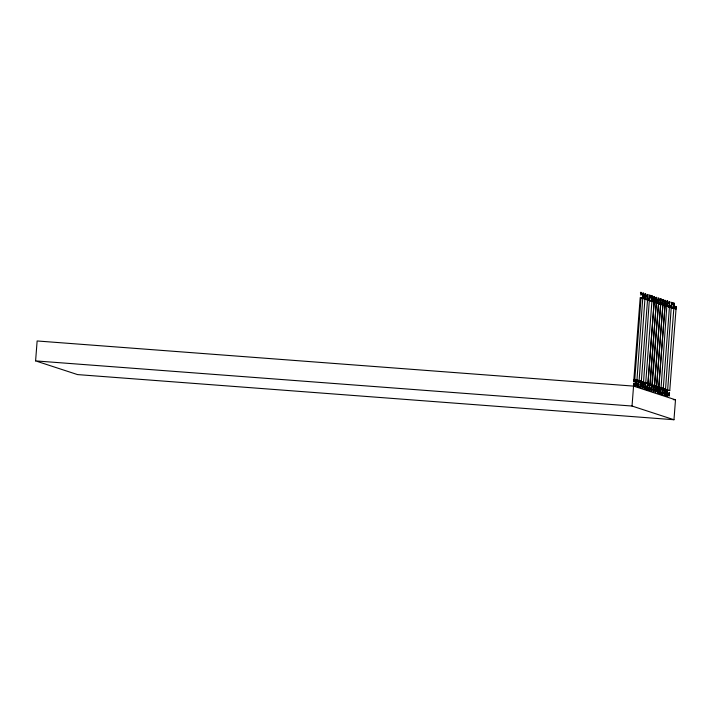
<?xml version="1.0" encoding="UTF-8"?>
<svg xmlns="http://www.w3.org/2000/svg" width="712" height="712" viewBox="0 0 712 712"><rect width="100%" height="100%" fill="white"/><g stroke="black" fill="none" stroke-linecap="round" stroke-linejoin="round"><path stroke-width="1.07" d="M634.739 380.048L633.929 381.196L634.339 381.392L633.867 380.795C633.903 379.176 633.395 381.258 634.695 380.555M635.611 383.706C636.902 382.433 636.359 384.97 635.62 383.501M637.703 384.177L638.255 384.774L638.789 384.364M642.651 296.69L642.589 297.34M644.316 297.758C646.122 297.046 644.307 298.186 644.547 298.088L645.348 298.15L645.268 296.77L644.369 297.678M645.455 295.658C646.71 294.216 643.434 295.435 645.036 294.982M644.672 383.919L645.375 382.994L645.446 384.373L644.645 384.311C645.134 384.711 645.918 383.029 644.413 383.964M646.87 298.195L646.638 298.364M647.644 296.29C645.259 296.094 648.792 294.848 647.324 296.379L646.71 295.774L647.795 295.524L647.511 296.904L646.816 295.863M649.041 298.782C649.869 300.526 649.05 297.865 648.997 299.458M648.988 385.512L649.415 385.94L650.029 385.415L649.086 384.934C648 386.091 650.821 385.468 649.148 385.005M651.355 297.224C652.575 296.815 651.489 297.981 651.311 297.705L651.889 298.337L652.174 296.957L651.088 297.393L651.667 296.984M651.16 388.458L651.026 388.992L651.827 389.046L651.889 388.245L651.088 388.182C649.851 389.428 652.94 388.716 651.249 388.343M653.287 300.802L653.785 300.01L654.31 300.615L653.554 301.559L653.981 301.425L653.331 300.295M653.714 298.017C654.862 297.385 653.696 298.96 653.758 298.301M653.883 386.322C654.648 386.287 651.978 387.506 654.319 386.901M655.396 301.203C657.221 300.42 655.592 302.689 655.761 301.123M655.556 390.265C655.334 388.663 656.411 391.235 655.85 389.687M655.503 387.408C657.256 386.785 655.761 388.556 655.529 387.453M659.81 302.618C661.501 302.262 659.704 303.205 660.051 302.965M659.899 389.046L660.905 389.375M662.418 300.838L662.507 300.651M661.893 392.294C663.459 391.262 662.311 393.166 661.973 392.196M664.403 304.255L665.124 304.54L664.981 303.775L664.394 304.282L665.186 304.576L664.91 303.641L664.438 304.585L665.435 304.255M664.243 301.479L665.257 302.057L665.186 300.678L664.563 301.755M664.848 392.606C663.059 392.339 665.106 394.056 664.946 392.713M664.26 390.434C664.323 389.767 664.625 391.111 664.625 390.212M666.236 304.727L667.028 305.875L667.18 303.917L666.316 304.825L666.708 305.19M669.013 302.725L668.835 303.428L669.636 303.49L669.698 302.68L668.897 302.618C667.634 303.766 670.651 303.321 669.191 302.707M668.372 394.199C668.381 395.516 670.099 393.131 668.55 394.715L669.129 395.347L669.413 393.967L668.354 394.404M670.864 306.222C671.345 307.664 671.665 304.807 670.829 306.667L671.834 306.338L671.309 305.733L670.864 306.365M673.196 307.255L673.125 306.863M673.018 304.549L673.837 304.068L673.801 304.852M636.804 381.125C636.884 382.033 635.175 380.333 636.706 380.973M637.908 384.364L638.352 383.839M639.02 382.095L639.029 381.596M640.284 382.549C642.099 381.926 639.607 383.341 640.052 382.406M641.174 294.181L641.138 293.397M640.453 384.685L640.551 385.53L641.023 384.836M642.491 297.073L642.598 296.744M642.642 294.501C643.603 295.934 643.248 292.819 642.642 294.724M642.304 385.762C642.215 384.596 643.79 386.839 642.42 385.557M644.582 386.483L644.609 386.402M645.757 295.266L645.384 294.759L644.867 295.204M646.745 387.266C647.689 385.913 647.253 388.423 646.754 387.31M647.6 298.817L647.626 298.275M647.617 385.014L647.751 384.542M649.745 388.245L649.709 387.613M652.236 386.162C650.839 385.05 651.943 387.088 652.139 386.509L651.373 386.011M653.981 389.784L653.99 388.975M655.716 298.8C657.674 298.292 654.577 299.485 655.734 298.675M655.823 387.435L656.197 387.933M658.885 299.378L658.306 299.948L658.262 299.12M658.075 391.253L658.146 390.363L658.306 391.235M657.835 388.387L658.627 388.494L658.288 387.871M660.104 300.286C661.208 298.613 660.692 301.915 660.229 299.992M660.7 391.52L660.291 391.039L659.828 391.627L660.496 391.867L659.552 391.502L660.344 390.479L660.594 391.912L659.695 391.449M660.638 389.437L660.763 388.592L660.211 389.286M663.014 389.704L662.231 389.865L662.854 389.366M664.563 393.389L664.118 392.873L664.643 392.339L664.972 393.344C663.308 393.665 665.818 394.59 664.625 394.217M665.373 301.666C663.913 300.17 665.115 303.428 665.257 301.31M666.557 304.807C667.215 306.302 667.642 303.428 666.218 304.887M666.485 393.692C668.257 392.641 666.067 395.053 666.512 393.549M666.379 390.995L667.126 392.098L667.278 390.14L666.619 390.657C665.88 392.267 668.417 390.55 666.672 390.977M667.66 302.475L667.518 302.048M668.915 305.964L668.924 305.288M672.003 304.015L671.754 303.392M638.308 382.006L638.068 381.792M651.079 297.376L651.133 297.358M658.03 299.583L658.867 299.966L658.929 299.165M653.224 386.696L653.883 386.233L654.408 386.847L653.794 387.373L653.447 386.696M660.852 302.466L659.917 302.733L660.442 303.348L660.923 302.404L660.122 302.6M661.848 303.312L662.801 302.493L662.649 304.442L662.089 303.161M658.173 391.297L657.479 390.737L658.244 390.336M664.501 301.541L664.225 301.559M659.864 389.001L660.158 388.788M664.51 390.479L664.252 390.345M676.053 307.993L674.985 307.753L676.035 307.628M35.6 360.895L37.131 340.968L633.555 386.109L675.501 399.806L673.97 419.733L77.546 374.592L35.6 360.895L632.025 406.036L673.97 419.733M634.623 379.149L633.885 379.087L640.204 297.563L676.026 309.044L669.752 390.594L668.897 390.523M632.025 406.036L633.555 386.109M634.098 381.908L634.214 380.395M640.88 293.78L640.996 292.267M641.058 297.625L634.784 379.176L669.752 390.594M636.092 385.156L636.519 379.585M642.954 296.014L643.185 292.979M642.74 298.284L636.973 379.888L636.038 379.799M638.281 385.868L638.522 382.833M644.947 299.262L644.956 297.705M645.143 296.735L645.375 293.691M639.162 380.6L638.228 380.511L639.127 380.6L644.93 298.995M640.48 386.589L640.702 385.103M640.907 381.018L640.684 382.504M647.253 298.462L647.564 294.412M640.569 381.258L641.316 381.312L647.546 299.743L646.692 299.681L647.528 299.743M642.669 387.301L642.9 384.266M642.981 383.252L643.096 381.739M649.486 298.15L649.762 295.124M649.317 300.428L643.541 382.033L642.607 381.943M651.524 301.407L651.952 295.845M647.048 388.734L647.475 383.163M653.714 302.119L653.83 300.606M653.91 299.592L654.141 296.557M647.92 383.465L646.986 383.376L647.884 383.457L654.194 301.915L653.304 301.835L654.114 301.888L648.027 383.465L647.083 383.394L661.065 387.755L666.832 306.151M649.353 387.933L649.442 385.361M655.903 302.84L656.331 297.269M655.458 302.538L656.313 302.609L649.958 384.151M651.854 384.596L651.436 388.61M658.093 303.552L658.208 302.039M657.799 303.285L658.591 303.339L652.308 384.898L651.266 384.809L651.872 384.863M653.616 390.879L653.821 386.794M660.282 304.273L660.709 298.702M654.497 385.61L653.563 385.521L654.462 385.601L660.62 304.033M655.805 391.591L656.241 386.029M662.471 304.985L662.712 301.95M656.535 386.296L662.881 304.754L662.027 304.683L662.925 304.772L656.687 386.322L655.752 386.233M658.004 392.312L658.431 386.741M664.661 305.697L664.892 304.22M651.8 384.836L658.502 303.321L657.737 303.276L665.061 305.466L658.725 387.017M660.193 393.024L660.62 387.462M666.859 306.418L667.091 303.383M667.171 302.369L667.286 300.847M662.383 393.736L662.81 388.173M669.476 301.568L669.253 303.045M663.255 388.467L669.449 306.899L668.595 306.836L669.494 306.917M664.572 394.457L664.919 391.342M671.238 307.842L671.665 302.28M664.51 389.099L665.551 389.188L671.22 307.584M666.761 395.169L667.188 389.606M673.623 306.035L673.855 302.992M673.837 308.332L667.642 389.9L666.708 389.811L667.491 389.873M668.951 395.89L669.191 392.846M675.617 309.275L675.626 307.726M639.091 381.935L639.118 381.481M641.085 385.174L640.391 386.046L640.311 384.667M653.625 298.061L654.141 297.073L654.684 298.15L653.821 299.049L654.248 298.915L653.545 298.061L654.079 298.586L654.595 298.141M643.025 386.109L643.061 385.441L642.384 385.388L642.509 386.741L643.265 385.797L642.322 385.325M660.994 389.081L660.22 388.574L660.3 389.953L661.163 389.046L660.638 388.432M673.89 307.406L673.899 306.73M635.843 383.537L636.172 384.667L636.866 383.706L636.341 383.101L635.869 384.035M655.752 387.444L656.081 388.574L656.776 387.613L655.841 387.141L655.779 387.942M644.876 295.142L645.784 294.866L645.303 295.809M663.264 301.105L663.219 300.704M674.024 307.21L673.997 306.756M662.979 392.392L662.525 392.615M645.41 294.483L645.348 294.617M644.947 298.746L645.063 298.488M651.738 299.209L651.756 298.889M653.758 299.743L653.901 299.885M656.331 297.999L656.179 297.856M655.983 299.574L656.295 299.44M656.046 302.208L655.521 301.301L656.153 300.784L656.678 301.39L655.814 302.297M658.315 300.259L658.324 300.428M660.318 303.677L660.522 303.757M664.768 302.377L664.919 302.555M636.555 384.435L635.736 384.364M637.997 385.085L638.744 385.147M640.871 381.614L640.133 382.469L640.658 383.083L641.263 382.549L640.658 381.534M669.2 303.944L669.271 303.686M640.64 385.966L640.337 385.824M642.856 385.067L642.731 385.058M642.438 386.527L643.096 386.572M644.947 384.818L645.108 384.872M647.359 383.901L647.484 383.795M647.404 388.503C647.653 388.841 645.864 387.862 647.546 388.004M649.549 386.144L649.389 386.091M651.845 385.441L651.854 385.112M651.195 389.428L651.907 389.437L651.373 389.544M651.346 389.384L651.889 389.437M653.856 385.975L653.999 386.109M653.883 387.524L653.758 387.728M656.241 386.545L656.331 386.812M658.208 387.426L658.44 387.381M659.855 392.232L660.665 392.294L660.211 392.187M662.667 391.493L662.587 391.618M662.649 392.89L662.018 392.205L662.632 391.68L663.157 392.294L662.213 393.024L662.623 393.229L662 392.944L662.587 393.122M664.51 393.834C665.133 393.638 663.735 394.626 664.963 394.226M666.966 394.546L666.405 394.386L667.242 394.439M642.66 294.359L643.141 294.127M652.023 300.072L651.836 299.485M662.872 303.615L662.632 303.009M638.317 381.668L638.308 382.13L637.961 381.765M642.455 294.439L643.354 294.901L643.274 293.522L642.322 294.519L642.945 294.946M666.361 304.843L666.922 304.389L667.366 304.905M635.798 381.053L636.688 381.507L636.751 380.706L635.949 380.644L635.869 381.303L636.003 380.715M675.127 307.7L676.017 308.163L675.937 306.783L675.198 307.958L675.332 307.362M637.792 384.293L638.682 384.756L638.744 383.955L637.943 383.893L637.863 384.551L637.997 383.955M642.482 383.234L642.633 383.652M646.549 387.159L647.448 387.622L647.368 386.233L646.621 387.417L646.763 386.821M641.263 294.101L641.014 293.246M641.343 294.243L641.405 293.442M642.589 296.628L642.536 297.429M643.337 297.491L643.443 297.091M647.715 298.924L647.386 297.919M649.362 296.237L649.299 297.046L650.101 297.109L649.771 296.103L650.047 297.038C647.867 296.86 651.106 295.551 649.718 297.109M651.427 296.966L651.382 297.643M651.774 299.352L652.299 299.966L651.694 300.402M652.299 299.966L651.685 300.491M656.5 299.191L656.17 298.195L655.69 299.129L656.606 298.8L655.814 298.399M655.797 300.98L655.743 301.666M656.589 301.39L656.072 301.835M657.906 302.297L658.449 302.36L658.306 301.594M660.878 300.624L660.629 299.191L659.935 300.153L660.878 300.624L660.202 300.5M662.507 300.535L662.445 301.336M663.246 301.398L663.308 300.589M664.412 301.585L664.955 301.185M666.886 301.959L666.824 302.769M667.625 302.831L667.687 302.022M668.96 302.689L669.636 302.742L669.227 303.428M668.817 306.018L668.88 305.208M669.734 305.679L669.681 305.27M672.119 303.864L671.603 304.309M633.929 379.986L634.267 380.902M673.258 306.641L673.196 307.442M674.006 307.504L674.068 306.703M638.317 381.418L638.255 382.228M675.279 308.047L675.955 308.091L676.008 307.415M641.014 382.878L641.067 382.193L640.382 382.139M643.381 383.652L643.114 382.709M644.689 386.091L644.627 386.901M645.437 386.963L645.499 386.153M649.077 387.524L649.015 388.334M649.816 388.396L649.878 387.586M654.168 387.15L654.203 386.483M656.526 387.942L656.58 387.257L655.93 387.275M657.755 388.369L658.271 387.666L658.787 388.271L658.182 388.805L657.808 387.951M658.502 391.111L658.253 390.247L657.772 391.191M664.599 390.007L664.536 390.808M665.346 390.87L665.409 390.06M666.601 393.247L666.539 394.056L667.536 393.727L667.011 393.113L667.278 394.048M643.301 297.296L643.337 296.851M641.129 293.157L640.72 292.961M669.387 306.454L668.88 306.418M671.799 303.178L671.389 302.974M638.059 385.139L638.361 385.094M651.863 387.114L651.462 386.919M655.423 390.799L656.233 390.861M658.244 391.796L657.621 391.52M659.926 392.241L660.665 392.294M662.569 388.69L662.721 388.743M665.106 391.253L664.599 391.208M667.099 394.493L666.423 394.377M658.244 298.684L658.751 298.72M662.632 300.117L663.13 300.153M667.011 301.55L667.518 301.585M666.824 392.677L667.002 392.65M657.71 301.728L658.075 302.573L658.556 301.639L657.755 301.577L658.066 302.458M662.739 303.766L662.543 302.956M664.465 303.944L665.088 303.917M636.546 383.901L636.546 383.412M641.067 382.825L641.014 382.273M649.451 296.379L649.38 296.868M658.449 302.36L658.493 301.728M662.133 303.641L662.872 303.748M666.77 393.335L666.619 393.878M658.333 301.158L658.511 299.538M671.3 307.237L671.256 307.21M647.066 388.102L646.745 387.951M669.102 393.629L668.977 393.594M664.679 301.345L665.302 301.39M643.274 383.643L643.283 382.896M669.262 394.724L668.506 394.306L669.022 393.861M654.284 298.408L653.865 298.399M666.717 304.567L667.278 304.763M640.898 382.86L640.48 382.798M651.996 386.447L651.542 386.411M656.233 301.674L655.707 301.407M671.14 305.973L671.585 306.062M647.253 387.622L646.799 387.399M658.333 391.146L657.835 390.968M671.594 304.398L672.208 303.873L671.683 303.259M673.65 304.941L673.944 303.535L673.08 304.442L674.024 304.914L673.686 304.006M636.626 381.445L635.949 381.392M635.985 383.305L636.662 383.35M647.404 385.281L648.018 384.756L647.493 384.142M649.771 385.735L649.095 385.682M651.774 388.983L651.088 388.93M653.785 389.962L654.39 389.428L653.865 388.823M655.521 389.678L656.206 389.731L656.153 390.416L656.233 389.945M658.164 391.386L658.636 390.452M662.899 392.615L662.302 392.615M667.295 391.458L666.503 391.057L667.393 390.861M664.634 392.428L664.029 392.864L664.848 393.754L664.216 393.665M642.909 295.186L643.069 295.24M651.836 296.735L651.898 296.637M649.282 299.868L649.451 299.921M664.759 305.128L664.883 305.021M675.635 308.438L675.679 308.661M638.361 383.421L638.442 383.332M664.527 393.629L664.679 393.772M645.134 384.329L645.152 383.501M658.235 389.793L658.297 389.891M649.469 384.934L649.94 385.406M644.494 387.23L645.357 387.292L644.769 387.239M640.035 387.488L640.844 387.55L639.963 387.479M649.691 388.725L648.863 388.654L649.638 388.716M653.26 390.087L654.123 390.149L653.349 390.096M653.945 391.84L653.109 391.778L653.99 391.84M641.183 292.525L640.408 292.472L641.067 292.534M643.283 293.237C642.856 293.21 643.657 293.255 642.74 293.202M645.028 293.923L645.695 293.976M647.831 294.688C647.466 294.661 647.546 294.67 647.635 294.661M641.147 295.079L640.738 295.035M649.424 295.355L650.305 295.418L649.308 295.338M651.56 296.067L652.299 296.121M654.551 296.851C653.385 296.762 654.844 296.842 653.999 296.806M647.715 297.224L647.315 297.18M655.832 297.491C658.404 297.669 654.711 297.393 656.402 297.536M649.228 297.892L649.86 297.928M658.876 298.266L657.933 298.195L658.929 298.275M651.373 298.595L652.112 298.648M644.404 298.969L645.286 299.031M653.563 299.307L654.497 299.387L653.491 299.298M663.255 299.69L662.311 299.627L663.13 299.681M656.428 300.072L655.805 300.037M664.768 300.366L665.213 300.393M649.709 300.473L649.308 300.428M658.627 300.784L657.995 300.749M666.984 301.087L667.829 301.14L666.859 301.069M650.973 301.114L651.854 301.176M660.131 301.452L660.816 301.505M669.698 301.835C669.511 301.835 669.36 301.817 669.538 301.817M662.311 302.182L663.121 302.244M671.336 302.511L672.217 302.573L671.567 302.52M656.286 302.618L655.886 302.573M673.552 303.223C674.095 303.267 673.748 303.241 673.864 303.259M667.5 303.668L666.637 303.588M659.944 303.98L660.87 304.06L659.837 303.971L660.736 304.06L654.595 385.61L653.669 385.53M669.627 304.38L669.218 304.335M662.854 304.763L661.929 304.692L662.961 304.781M665.044 305.484L658.876 387.043L658.093 386.981M667.188 306.178L666.441 306.124M675.466 306.463L676.151 306.507M668.497 306.836L669.378 306.899M670.686 307.548L671.567 307.611M672.876 308.269L673.766 308.323M636.19 379.825L636.822 379.861M638.335 380.519L639.011 380.573M641.245 381.303L640.453 381.232L641.352 381.32M633.751 381.623L634.437 381.677M643.39 382.006L642.758 381.97M636.626 382.388L635.994 382.353M645.633 382.736L644.698 382.664L645.731 382.745L651.925 301.176L651.071 301.114M641.12 383.839L640.257 383.768M649.219 384.097L650.074 384.177L649.335 384.115M643.248 384.551L642.562 384.498M633.573 384.845L634.232 384.889L633.511 384.836M635.834 384.889L636.679 384.943L635.691 384.872M638.183 385.601C638.326 385.619 638.388 385.637 638.388 385.619M647.626 385.984L646.834 385.913M656.589 386.305L655.903 386.26M640.426 386.331L641.067 386.376L640.177 386.313M649.086 386.634L649.771 386.678M642.402 387.034L643.061 387.079M651.071 387.337L651.961 387.399M660.238 387.675L660.914 387.728M645.072 387.773C644.68 387.782 645.125 387.764 644.787 387.764M653.474 388.058L653.865 388.102M662.222 388.387L663.361 388.467L662.471 388.405M649.691 389.233L648.685 389.153L649.567 389.224M658.529 389.544L657.897 389.508M651.204 389.9L652.014 389.953L651.471 389.909M660.042 390.212L660.781 390.265L659.979 390.203M653.304 390.594L654.017 390.648L653.518 390.612M662.231 390.924L662.961 390.986M656.206 391.377L655.396 391.297L656.072 391.351M664.75 391.662L664.474 391.653M664.821 391.68L665.106 391.689M658.386 392.09L657.95 392.054M666.61 392.357L667.295 392.401M660.095 392.259C660.255 393.282 660.362 392.615 660.175 392.766M668.808 393.068L669.485 393.122M662.053 394.145L662.712 394.19L661.991 394.137M666.352 394.875L667.349 394.964L666.476 394.902M668.612 395.596L669.538 395.676L668.541 395.596M640.889 292.516L641.049 292.525M645.642 293.967L644.93 293.905M656.509 297.545L656.277 297.518M661.03 298.987L660.62 298.96M672.075 302.564L671.211 302.493M660.042 392.757L660.407 392.784M661.973 393.451C663.798 393.603 661.377 393.398 662.436 393.496M656.001 297.5L656.687 297.554M640.898 386.367L640.061 386.296M657.781 391.529L658.458 391.582M664.341 394.181L665.026 394.243M634.161 383.706L633.529 383.643L634.401 383.715M660.496 392.294L660.149 392.365M660.442 298.933L661.119 298.995M657.772 392.027L658.449 392.098M647.119 294.626L647.982 294.706M651.498 296.058L652.361 296.13M644.734 296.441L645.535 296.503M646.923 297.153L647.787 297.233M649.113 297.874L649.976 297.945M651.302 298.586L652.05 298.639M642.811 298.301L642.313 298.248M664.643 300.348L665.319 300.402M655.69 300.019L656.544 300.099M657.879 300.731L658.733 300.811M669.022 301.781L669.885 301.852M660.068 301.443L660.932 301.523M673.41 303.205L674.264 303.285M664.447 302.876L665.195 302.938M655.494 302.547L656.348 302.627L650.118 384.177L649.184 384.088M673.214 305.742L674.015 305.795M664.252 305.404L665.115 305.484L664.367 305.43M675.403 306.454L676.258 306.534M670.829 307.557L671.683 307.628L670.784 307.548M673.018 308.269L673.872 308.349M676.071 309.061L675.261 308.999M642.642 381.952L643.506 382.024M633.689 381.614L634.543 381.694M635.878 382.335L636.742 382.415M638.068 383.047L638.815 383.109M655.788 386.242L656.651 386.322M660.166 387.675L661.03 387.746M642.26 387.008L643.114 387.088M644.449 387.728L645.303 387.809M664.554 389.099L665.355 389.161M646.638 388.44L647.493 388.521M657.781 389.491L658.644 389.562M651.881 389.953L651.026 389.882M662.169 390.915L663.023 390.995M655.752 392.009L655.805 392.027M668.737 393.06L669.6 393.14M634.045 384.204L633.502 384.16L634.063 384.195M651.329 391.084L651.391 391.102M657.763 299.53L658.458 300.019M644.502 298.96L645.437 299.058M657.648 303.259L658.582 303.348M666.405 306.115L667.34 306.204M672.982 308.26L673.917 308.358M639.954 385.014L640.64 385.575L641.111 384.729M673.285 399.637L675.501 399.806M635.994 386.073L636.056 386.1M655.707 392.517L655.77 392.535M653.661 390.621L654.008 390.648M640.604 292.498L641.352 292.543M664.412 391.653L665.159 391.689M642.66 295.747L643.292 295.783M671.131 305.048L671.763 305.083M644.752 385.219L645.384 385.254M653.928 300.161L654.106 300.891L653.402 300.838M651.783 296.851L652.228 297.367M670.9 306.614L671.576 306.667L671.63 305.982M645.339 297.402L644.663 297.349L644.609 298.025M662.97 389.348L662.035 389.615L662.747 390.674L663.041 389.286L662.231 389.233L662.302 389.838M646.71 387.497L647.386 387.55L647.439 386.874M654.106 300.259L654.052 300.945L653.26 300.544M656.322 390.034L655.405 390.416L656.206 389.268L655.805 389.072L656.402 390.087M653.634 297.803L653.598 298.31L653.634 297.803M660.095 299.912L660.051 300.42L660.095 299.912M633.831 380.119L633.787 380.626L633.831 380.119M668.773 305.341L668.737 305.849L668.773 305.341M642.277 385.477L642.242 385.984L642.277 385.477M644.663 383.661L644.627 384.168L644.743 383.697M673.24 304.202L673.196 304.709L673.24 304.202M648.97 387.657L648.926 388.165L648.97 387.657M655.423 389.767L655.387 390.274L655.423 389.767M662.196 389.384L662.151 389.891L662.196 389.384M664.189 392.632L664.145 393.14L664.189 392.632M648.988 298.711L648.926 299.521L649.727 299.583L649.789 298.773L648.988 298.711M651.462 385.708L651.4 386.518L652.201 386.58L652.263 385.77L651.462 385.708M647.324 294.928L647.635 295.284L647.324 294.928M649.985 295.863L649.486 295.827L649.985 295.863M649.86 297.483L649.362 297.447L649.86 297.483M656.366 300.535L655.859 300.5L656.366 300.535M657.959 302.662L658.262 303.018L657.959 302.662M660.344 300.847L660.647 301.203L660.344 300.847M660.745 301.968L660.247 301.933L660.745 301.968M669.236 302.084L669.538 302.44L669.236 302.084M671.229 305.323L671.532 305.679L671.229 305.323M673.49 305.137L673.792 305.493L673.49 305.137M636.279 380.101L636.581 380.466L636.279 380.101M636.154 381.73L636.457 382.086L636.154 381.73M636.555 382.851L636.056 382.816L636.555 382.851M638.94 381.036L638.442 381L638.94 381.036M640.533 383.163L640.844 383.519L640.533 383.163M643.328 382.469L642.82 382.433L643.328 382.469M646.914 387.835L647.217 388.191L646.914 387.835M649.424 384.4L649.727 384.756L649.424 384.4M651.418 387.639L651.729 387.995L651.418 387.639M658.066 388.885L658.369 389.242L658.066 388.885M660.852 388.191L660.344 388.156L660.852 388.191M664.563 391.938L664.866 392.294L664.563 391.938M633.431 385.334L634.276 385.406L633.493 385.343M637.818 386.767L638.655 386.839L637.818 386.767M642.197 388.2L643.034 388.262L642.26 388.2M644.387 388.912L645.223 388.983L644.387 388.912M646.576 389.624L647.422 389.695L646.576 389.624M648.766 390.345L649.611 390.407L648.828 390.345M657.532 393.202L658.369 393.273L657.532 393.202M659.721 393.923L660.558 393.985L659.721 393.923M661.911 394.635L662.756 394.706L661.973 394.635M664.1 395.347L664.946 395.418L664.1 395.347M666.29 396.068L667.135 396.13L666.29 396.068M635.736 385.548L636.421 385.601L635.736 385.548M637.925 386.269L638.611 386.322L637.925 386.269M640.115 386.981L640.8 387.034L640.115 386.981M642.304 387.693L642.998 387.755L642.357 387.702M644.502 388.414L645.188 388.467L644.502 388.414M656.589 388.85L655.654 388.788L656.589 388.85M646.692 389.126L647.377 389.179L646.745 389.126M648.881 389.847L649.567 389.9L648.935 389.847M651.071 390.559L651.756 390.612L651.071 390.559M653.26 391.271L653.945 391.324L653.313 391.28M657.639 392.704L658.333 392.757L657.639 392.704M659.837 393.416L660.522 393.478L659.837 393.416M664.216 394.849L664.901 394.902L664.216 394.849M666.405 395.56L667.091 395.623L666.405 395.56M645.695 382.745L644.832 382.664L645.651 382.727M658.84 387.034L657.977 386.954L658.876 387.043"/></g></svg>
